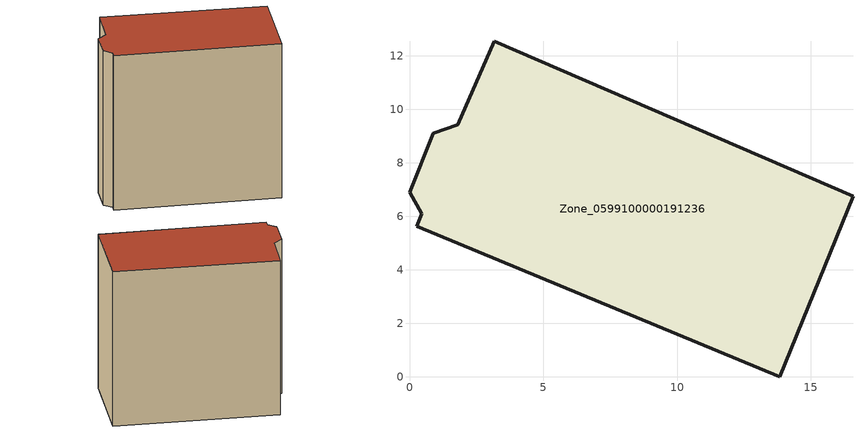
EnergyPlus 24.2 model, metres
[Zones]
Zone_0599100000191236
 floor ground (C_G): 1.81,9.43 3.16,12.55 16.58,6.75 13.84,0 0.28,5.63 0.46,6.1 0,6.9 0.89,9.11 z0
 wall outside (C_F): 0,6.9 0.46,6.1 0.28,5.63 13.84,0 16.58,6.75 3.16,12.55 1.81,9.43 0.89,9.11 0,6.9 z0:14.91
 roof outside (C_R): 0.46,6.1 0.28,5.63 13.84,0 16.58,6.75 3.16,12.55 1.81,9.43 0.89,9.11 0,6.9 z14.91
[BUILDING]
Pand.0599100000191236: North Axis=0; Terrain=City; Loads Convergence Tolerance Value=0.04; Temperature Convergence Tolerance Value=0.4; Solar Distribution=FullExterior; Maximum Number of Warmup Days=25; Minimum Number of Warmup Days=1
[Site:Location]
Rotterdam.The.Hague.AP_ZH_NLD Design_Conditions: Latitude=51.96; Longitude=4.45; Time Zone=1; Elevation=-4.5
[SITE:GROUNDTEMPERATURE:BUILDINGSURFACE]
18, 18, 18, 18, 18, 18, 18, 18, 18, 18, 18, 18
[MATERIAL] Thermal Absorptance=0.9; Solar Absorptance=0.7; Visible Absorptance=0.7
Name | Roughness | Thickness | Conductivity | Density | Specific Heat
G.TI.1946 | MediumSmooth | 0.15 | 1 | 540 | 1210
F.TI.1946 | Rough | 0.3 | 0.857143 | 1920 | 840
R.TI.1946 | MediumRough | 0.2 | 0.1 | 1500 | 1000
[CONSTRUCTION]
C_G: G.TI.1946
C_F: F.TI.1946
C_R: R.TI.1946
[ZONE]
Zone_0599100000191236: Type=1; Multiplier=1; Ceiling Height=Autocalculate; Volume=Autocalculate; Floor Area=autocalculate; Part of Total Floor Area=Yes
[ZONEINFILTRATION:DESIGNFLOWRATE]
Infil_Zone_0599100000191236: Zone or ZoneList or Space or SpaceList=Zone_0599100000191236; Schedule=AlwaysOn; Design Flow Rate Calculation Method=Flow/Area; Flow Rate per Floor Area=0.003; Constant Term Coefficient=1; Temperature Term Coefficient=0; Velocity Term Coefficient=0; Velocity Squared Term Coefficient=0
[HVACTEMPLATE:ZONE:IDEALLOADSAIRSYSTEM]
Zone_0599100000191236: Maximum Heating Supply Air Temperature=50; Minimum Cooling Supply Air Temperature=13; Maximum Heating Supply Air Humidity Ratio=0.0156; Minimum Cooling Supply Air Humidity Ratio=0.0077; Heating Limit=NoLimit; Cooling Limit=NoLimit; Dehumidification Control Type=ConstantSensibleHeatRatio; Cooling Sensible Heat Ratio=0.7; Dehumidification Setpoint=60; Humidification Control Type=None; Humidification Setpoint=30; Outdoor Air Method=None; Outdoor Air Flow Rate per Person=0.00944; Outdoor Air Flow Rate per Zone Floor Area=0; Outdoor Air Flow Rate per Zone=0; Demand Controlled Ventilation Type=None; Outdoor Air Economizer Type=NoEconomizer; Heat Recovery Type=None; Sensible Heat Recovery Effectiveness=0.7; Latent Heat Recovery Effectiveness=0.65
[ZONECONTROL:THERMOSTAT]
ThermostatControl_Zone_0599100000191236: Zone or ZoneList=Zone_0599100000191236; Control Type Schedule=DualSetpointControlType; Control 1=Thermostat_Zone_0599100000191236; Temperature Difference Between Cutout And Setpoint=0
[THERMOSTATSETPOINT:DUALSETPOINT]
Thermostat_Zone_0599100000191236: Heating Setpoint Temperature Schedule=HeatingSetpoint_Zone_0599100000191236; Cooling Setpoint Temperature Schedule=CoolingSetpoint_Zone_0599100000191236
[SCHEDULE:COMPACT]
HeatingSetpoint_Zone_0599100000191236: Through: 12/31, For: AllDays, Until: 24:00, 21
CoolingSetpoint_Zone_0599100000191236: Through: 12/31, For: AllDays, Until: 24:00, 24
DualSetpointControlType: Through: 12/31, For: AllDays, Until: 24:00, 4
AlwaysOn: Through: 12/31, For: AllDays, Until: 24:00, 1
